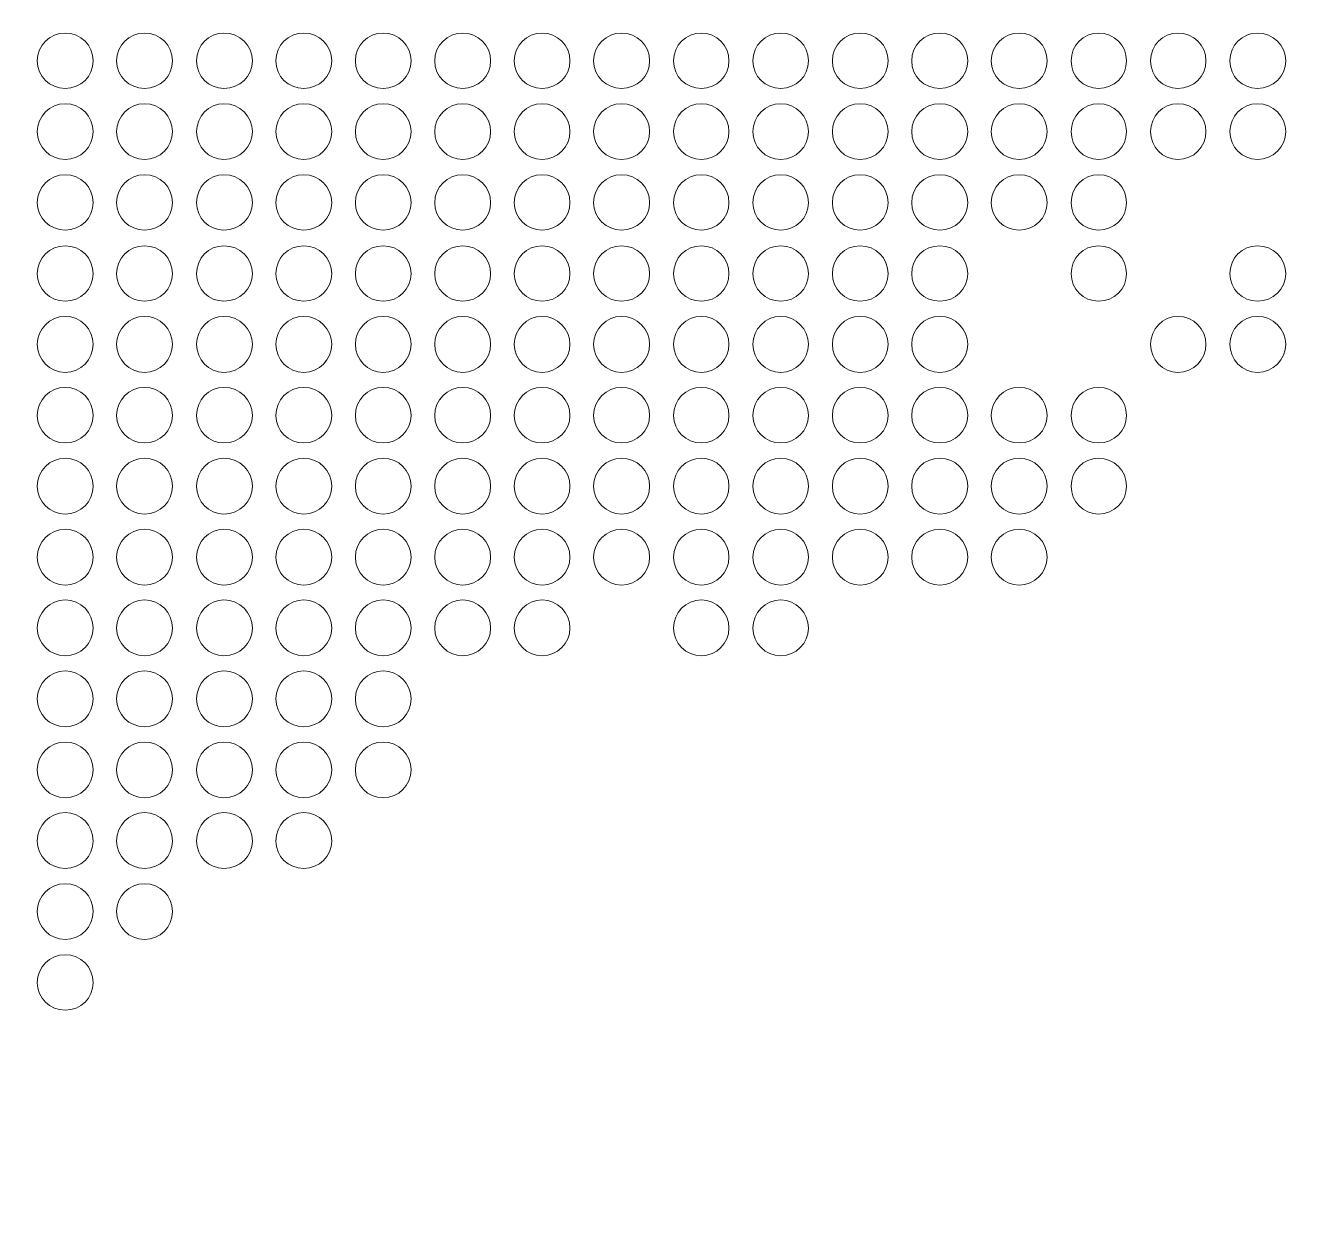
# Model space of a CAD drawing. Header units: inches. Extents: x 243 to 900, y -519 to -86.
# Drawn here: x 397.29 to 436.88, y -239.6 to -202.09 of the extents above; entities that cross this region are included whole.
import ezdxf

# ---------------------------------------------------------------- set-up
doc = ezdxf.new("R2010")
doc.units = ezdxf.units.IN
doc.header["$MEASUREMENT"] = 0
doc.layers.add('Layer 1', color=7, linetype='Continuous')

# ---------------------------------------------------------------- blocks, each defined once
blk = doc.blocks.new('block 3')
at = {"layer": 'Layer 1', "lineweight": 0}
blk.add_open_spline([(898.138, -484.267), (898.138, -494.991), (889.368, -503.763), (878.645, -503.763), (878.645, -503.763), (266.12, -503.763), (266.12, -503.763), (255.397, -503.763), (246.624, -494.991), (246.624, -484.267), (246.624, -484.267), (246.624, -108.507), (246.624, -108.507), (246.624, -97.783), (255.397, -89.011), (266.12, -89.011), (266.12, -89.011), (878.645, -89.011), (878.645, -89.011), (889.368, -89.011), (898.138, -97.783), (898.138, -108.507), (898.138, -108.507), (898.138, -484.267), (898.138, -484.267)], degree=3, knots=[0, 0, 0, 0, 1, 1, 1, 2, 2, 2, 3, 3, 3, 4, 4, 4, 5, 5, 5, 6, 6, 6, 7, 7, 7, 8, 8, 8, 8], dxfattribs=at)
blk = doc.blocks.new('block 2')
at = {"layer": 'Layer 1'}
blk.add_blockref('block 3', (0, 0), dxfattribs=at)
blk = doc.blocks.new('block 34')
at = {"layer": 'Layer 1', "lineweight": 0}
for points in [[(399.391, -203.195), (399.391, -203.669), (399.01, -204.049), (398.521, -204.049), (398.048, -204.049), (397.651, -203.669), (397.651, -203.195), (397.651, -202.706), (398.048, -202.327), (398.521, -202.327), (399.01, -202.327), (399.391, -202.706), (399.391, -203.195)], [(401.86, -203.195), (401.86, -203.669), (401.479, -204.049), (400.991, -204.049), (400.517, -204.049), (400.121, -203.669), (400.121, -203.195), (400.121, -202.706), (400.517, -202.327), (400.991, -202.327), (401.479, -202.327), (401.86, -202.706), (401.86, -203.195)], [(404.348, -203.195), (404.348, -203.669), (403.952, -204.049), (403.465, -204.049), (402.992, -204.049), (402.611, -203.669), (402.611, -203.195), (402.611, -202.706), (402.992, -202.327), (403.465, -202.327), (403.952, -202.327), (404.348, -202.706), (404.348, -203.195)], [(406.82, -203.195), (406.82, -203.669), (406.424, -204.049), (405.95, -204.049), (405.461, -204.049), (405.08, -203.669), (405.08, -203.195), (405.08, -202.706), (405.461, -202.327), (405.95, -202.327), (406.424, -202.327), (406.82, -202.706), (406.82, -203.195)], [(409.29, -203.195), (409.29, -203.669), (408.896, -204.049), (408.422, -204.049), (407.936, -204.049), (407.553, -203.669), (407.553, -203.195), (407.553, -202.706), (407.936, -202.327), (408.422, -202.327), (408.896, -202.327), (409.29, -202.706), (409.29, -203.195)], [(411.764, -203.195), (411.764, -203.669), (411.368, -204.049), (410.894, -204.049), (410.421, -204.049), (410.025, -203.669), (410.025, -203.195), (410.025, -202.706), (410.421, -202.327), (410.894, -202.327), (411.368, -202.327), (411.764, -202.706), (411.764, -203.195)], [(414.234, -203.195), (414.234, -203.669), (413.84, -204.049), (413.366, -204.049), (412.893, -204.049), (412.497, -203.669), (412.497, -203.195), (412.497, -202.706), (412.893, -202.327), (413.366, -202.327), (413.84, -202.327), (414.234, -202.706), (414.234, -203.195)], [(416.711, -203.195), (416.711, -203.669), (416.325, -204.049), (415.838, -204.049), (415.368, -204.049), (414.966, -203.669), (414.966, -203.195), (414.966, -202.706), (415.368, -202.327), (415.838, -202.327), (416.325, -202.327), (416.711, -202.706), (416.711, -203.195)], [(419.18, -203.195), (419.18, -203.669), (418.799, -204.049), (418.326, -204.049), (417.837, -204.049), (417.459, -203.669), (417.459, -203.195), (417.459, -202.706), (417.837, -202.327), (418.326, -202.327), (418.799, -202.327), (419.18, -202.706), (419.18, -203.195)], [(421.655, -203.195), (421.655, -203.669), (421.269, -204.049), (420.798, -204.049), (420.312, -204.049), (419.928, -203.669), (419.928, -203.195), (419.928, -202.706), (420.312, -202.327), (420.798, -202.327), (421.269, -202.327), (421.655, -202.706), (421.655, -203.195)], [(424.137, -203.195), (424.137, -203.669), (423.744, -204.049), (423.27, -204.049), (422.781, -204.049), (422.401, -203.669), (422.401, -203.195), (422.401, -202.706), (422.781, -202.327), (423.27, -202.327), (423.744, -202.327), (424.137, -202.706), (424.137, -203.195)], [(426.612, -203.195), (426.612, -203.669), (426.231, -204.049), (425.742, -204.049), (425.253, -204.049), (424.872, -203.669), (424.872, -203.195), (424.872, -202.706), (425.253, -202.327), (425.742, -202.327), (426.231, -202.327), (426.612, -202.706), (426.612, -203.195)], [(429.084, -203.195), (429.084, -203.669), (428.701, -204.049), (428.211, -204.049), (427.741, -204.049), (427.344, -203.669), (427.344, -203.195), (427.344, -202.706), (427.741, -202.327), (428.211, -202.327), (428.701, -202.327), (429.084, -202.706), (429.084, -203.195)], [(431.556, -203.195), (431.556, -203.669), (431.173, -204.049), (430.686, -204.049), (430.213, -204.049), (429.832, -203.669), (429.832, -203.195), (429.832, -202.706), (430.213, -202.327), (430.686, -202.327), (431.173, -202.327), (431.556, -202.706), (431.556, -203.195)], [(434.028, -203.195), (434.028, -203.669), (433.645, -204.049), (433.156, -204.049), (432.685, -204.049), (432.304, -203.669), (432.304, -203.195), (432.304, -202.706), (432.685, -202.327), (433.156, -202.327), (433.645, -202.327), (434.028, -202.706), (434.028, -203.195)], [(436.513, -203.195), (436.513, -203.669), (436.119, -204.049), (435.628, -204.049), (435.16, -204.049), (434.774, -203.669), (434.774, -203.195), (434.774, -202.706), (435.16, -202.327), (435.628, -202.327), (436.119, -202.327), (436.513, -202.706), (436.513, -203.195)]]:
    blk.add_open_spline(points, degree=3, knots=[0, 0, 0, 0, 1, 1, 1, 2, 2, 2, 3, 3, 3, 4, 4, 4, 4], dxfattribs=at)
blk = doc.blocks.new('block 35')
at = {"layer": 'Layer 1', "lineweight": 0}
for points in [[(399.391, -205.392), (399.391, -205.868), (399.01, -206.263), (398.521, -206.263), (398.048, -206.263), (397.651, -205.868), (397.651, -205.392), (397.651, -204.921), (398.048, -204.525), (398.521, -204.525), (399.01, -204.525), (399.391, -204.921), (399.391, -205.392)], [(401.86, -205.392), (401.86, -205.868), (401.479, -206.263), (400.991, -206.263), (400.517, -206.263), (400.121, -205.868), (400.121, -205.392), (400.121, -204.921), (400.517, -204.525), (400.991, -204.525), (401.479, -204.525), (401.86, -204.921), (401.86, -205.392)], [(404.348, -205.392), (404.348, -205.868), (403.952, -206.263), (403.465, -206.263), (402.992, -206.263), (402.611, -205.868), (402.611, -205.392), (402.611, -204.921), (402.992, -204.525), (403.465, -204.525), (403.952, -204.525), (404.348, -204.921), (404.348, -205.392)], [(406.82, -205.392), (406.82, -205.868), (406.424, -206.263), (405.95, -206.263), (405.461, -206.263), (405.08, -205.868), (405.08, -205.392), (405.08, -204.921), (405.461, -204.525), (405.95, -204.525), (406.424, -204.525), (406.82, -204.921), (406.82, -205.392)], [(409.29, -205.392), (409.29, -205.868), (408.896, -206.263), (408.422, -206.263), (407.936, -206.263), (407.553, -205.868), (407.553, -205.392), (407.553, -204.921), (407.936, -204.525), (408.422, -204.525), (408.896, -204.525), (409.29, -204.921), (409.29, -205.392)], [(411.764, -205.392), (411.764, -205.868), (411.368, -206.263), (410.894, -206.263), (410.421, -206.263), (410.025, -205.868), (410.025, -205.392), (410.025, -204.921), (410.421, -204.525), (410.894, -204.525), (411.368, -204.525), (411.764, -204.921), (411.764, -205.392)], [(414.234, -205.392), (414.234, -205.868), (413.84, -206.263), (413.366, -206.263), (412.893, -206.263), (412.497, -205.868), (412.497, -205.392), (412.497, -204.921), (412.893, -204.525), (413.366, -204.525), (413.84, -204.525), (414.234, -204.921), (414.234, -205.392)], [(416.711, -205.392), (416.711, -205.868), (416.325, -206.263), (415.838, -206.263), (415.368, -206.263), (414.966, -205.868), (414.966, -205.392), (414.966, -204.921), (415.368, -204.525), (415.838, -204.525), (416.325, -204.525), (416.711, -204.921), (416.711, -205.392)], [(419.18, -205.392), (419.18, -205.868), (418.799, -206.263), (418.326, -206.263), (417.837, -206.263), (417.459, -205.868), (417.459, -205.392), (417.459, -204.921), (417.837, -204.525), (418.326, -204.525), (418.799, -204.525), (419.18, -204.921), (419.18, -205.392)], [(421.655, -205.392), (421.655, -205.868), (421.269, -206.263), (420.798, -206.263), (420.312, -206.263), (419.928, -205.868), (419.928, -205.392), (419.928, -204.921), (420.312, -204.525), (420.798, -204.525), (421.269, -204.525), (421.655, -204.921), (421.655, -205.392)], [(424.137, -205.392), (424.137, -205.868), (423.744, -206.263), (423.27, -206.263), (422.781, -206.263), (422.401, -205.868), (422.401, -205.392), (422.401, -204.921), (422.781, -204.525), (423.27, -204.525), (423.744, -204.525), (424.137, -204.921), (424.137, -205.392)], [(426.612, -205.392), (426.612, -205.868), (426.231, -206.263), (425.742, -206.263), (425.253, -206.263), (424.872, -205.868), (424.872, -205.392), (424.872, -204.921), (425.253, -204.525), (425.742, -204.525), (426.231, -204.525), (426.612, -204.921), (426.612, -205.392)], [(429.084, -205.392), (429.084, -205.868), (428.701, -206.263), (428.211, -206.263), (427.741, -206.263), (427.344, -205.868), (427.344, -205.392), (427.344, -204.921), (427.741, -204.525), (428.211, -204.525), (428.701, -204.525), (429.084, -204.921), (429.084, -205.392)], [(431.556, -205.392), (431.556, -205.868), (431.173, -206.263), (430.686, -206.263), (430.213, -206.263), (429.832, -205.868), (429.832, -205.392), (429.832, -204.921), (430.213, -204.525), (430.686, -204.525), (431.173, -204.525), (431.556, -204.921), (431.556, -205.392)], [(434.028, -205.392), (434.028, -205.868), (433.645, -206.263), (433.156, -206.263), (432.685, -206.263), (432.304, -205.868), (432.304, -205.392), (432.304, -204.921), (432.685, -204.525), (433.156, -204.525), (433.645, -204.525), (434.028, -204.921), (434.028, -205.392)], [(436.513, -205.392), (436.513, -205.868), (436.119, -206.263), (435.628, -206.263), (435.16, -206.263), (434.774, -205.868), (434.774, -205.392), (434.774, -204.921), (435.16, -204.525), (435.628, -204.525), (436.119, -204.525), (436.513, -204.921), (436.513, -205.392)]]:
    blk.add_open_spline(points, degree=3, knots=[0, 0, 0, 0, 1, 1, 1, 2, 2, 2, 3, 3, 3, 4, 4, 4, 4], dxfattribs=at)
blk = doc.blocks.new('block 36')
at = {"layer": 'Layer 1', "lineweight": 0}
for points in [[(399.391, -207.606), (399.391, -208.078), (399.01, -208.459), (398.521, -208.459), (398.048, -208.459), (397.651, -208.078), (397.651, -207.606), (397.651, -207.117), (398.048, -206.734), (398.521, -206.734), (399.01, -206.734), (399.391, -207.117), (399.391, -207.606)], [(401.86, -207.606), (401.86, -208.078), (401.479, -208.459), (400.991, -208.459), (400.517, -208.459), (400.121, -208.078), (400.121, -207.606), (400.121, -207.117), (400.517, -206.734), (400.991, -206.734), (401.479, -206.734), (401.86, -207.117), (401.86, -207.606)], [(404.348, -207.606), (404.348, -208.078), (403.952, -208.459), (403.465, -208.459), (402.992, -208.459), (402.611, -208.078), (402.611, -207.606), (402.611, -207.117), (402.992, -206.734), (403.465, -206.734), (403.952, -206.734), (404.348, -207.117), (404.348, -207.606)], [(406.82, -207.606), (406.82, -208.078), (406.424, -208.459), (405.95, -208.459), (405.461, -208.459), (405.08, -208.078), (405.08, -207.606), (405.08, -207.117), (405.461, -206.734), (405.95, -206.734), (406.424, -206.734), (406.82, -207.117), (406.82, -207.606)], [(409.29, -207.606), (409.29, -208.078), (408.896, -208.459), (408.422, -208.459), (407.936, -208.459), (407.553, -208.078), (407.553, -207.606), (407.553, -207.117), (407.936, -206.734), (408.422, -206.734), (408.896, -206.734), (409.29, -207.117), (409.29, -207.606)], [(411.764, -207.606), (411.764, -208.078), (411.368, -208.459), (410.894, -208.459), (410.421, -208.459), (410.025, -208.078), (410.025, -207.606), (410.025, -207.117), (410.421, -206.734), (410.894, -206.734), (411.368, -206.734), (411.764, -207.117), (411.764, -207.606)], [(414.234, -207.606), (414.234, -208.078), (413.84, -208.459), (413.366, -208.459), (412.893, -208.459), (412.497, -208.078), (412.497, -207.606), (412.497, -207.117), (412.893, -206.734), (413.366, -206.734), (413.84, -206.734), (414.234, -207.117), (414.234, -207.606)], [(416.711, -207.606), (416.711, -208.078), (416.325, -208.459), (415.838, -208.459), (415.368, -208.459), (414.966, -208.078), (414.966, -207.606), (414.966, -207.117), (415.368, -206.734), (415.838, -206.734), (416.325, -206.734), (416.711, -207.117), (416.711, -207.606)], [(419.18, -207.606), (419.18, -208.078), (418.799, -208.459), (418.326, -208.459), (417.837, -208.459), (417.459, -208.078), (417.459, -207.606), (417.459, -207.117), (417.837, -206.734), (418.326, -206.734), (418.799, -206.734), (419.18, -207.117), (419.18, -207.606)], [(421.655, -207.606), (421.655, -208.078), (421.269, -208.459), (420.798, -208.459), (420.312, -208.459), (419.928, -208.078), (419.928, -207.606), (419.928, -207.117), (420.312, -206.734), (420.798, -206.734), (421.269, -206.734), (421.655, -207.117), (421.655, -207.606)], [(424.137, -207.606), (424.137, -208.078), (423.744, -208.459), (423.27, -208.459), (422.781, -208.459), (422.401, -208.078), (422.401, -207.606), (422.401, -207.117), (422.781, -206.734), (423.27, -206.734), (423.744, -206.734), (424.137, -207.117), (424.137, -207.606)], [(426.612, -207.606), (426.612, -208.078), (426.231, -208.459), (425.742, -208.459), (425.253, -208.459), (424.872, -208.078), (424.872, -207.606), (424.872, -207.117), (425.253, -206.734), (425.742, -206.734), (426.231, -206.734), (426.612, -207.117), (426.612, -207.606)], [(429.084, -207.606), (429.084, -208.078), (428.701, -208.459), (428.211, -208.459), (427.741, -208.459), (427.344, -208.078), (427.344, -207.606), (427.344, -207.117), (427.741, -206.734), (428.211, -206.734), (428.701, -206.734), (429.084, -207.117), (429.084, -207.606)], [(431.556, -207.606), (431.556, -208.078), (431.173, -208.459), (430.686, -208.459), (430.213, -208.459), (429.832, -208.078), (429.832, -207.606), (429.832, -207.117), (430.213, -206.734), (430.686, -206.734), (431.173, -206.734), (431.556, -207.117), (431.556, -207.606)]]:
    blk.add_open_spline(points, degree=3, knots=[0, 0, 0, 0, 1, 1, 1, 2, 2, 2, 3, 3, 3, 4, 4, 4, 4], dxfattribs=at)
blk = doc.blocks.new('block 37')
at = {"layer": 'Layer 1', "lineweight": 0}
for points in [[(399.391, -209.817), (399.391, -210.291), (399.01, -210.671), (398.521, -210.671), (398.048, -210.671), (397.651, -210.291), (397.651, -209.817), (397.651, -209.327), (398.048, -208.948), (398.521, -208.948), (399.01, -208.948), (399.391, -209.327), (399.391, -209.817)], [(401.86, -209.817), (401.86, -210.291), (401.479, -210.671), (400.991, -210.671), (400.517, -210.671), (400.121, -210.291), (400.121, -209.817), (400.121, -209.327), (400.517, -208.948), (400.991, -208.948), (401.479, -208.948), (401.86, -209.327), (401.86, -209.817)], [(404.348, -209.817), (404.348, -210.291), (403.952, -210.671), (403.465, -210.671), (402.992, -210.671), (402.611, -210.291), (402.611, -209.817), (402.611, -209.327), (402.992, -208.948), (403.465, -208.948), (403.952, -208.948), (404.348, -209.327), (404.348, -209.817)], [(406.82, -209.817), (406.82, -210.291), (406.424, -210.671), (405.95, -210.671), (405.461, -210.671), (405.08, -210.291), (405.08, -209.817), (405.08, -209.327), (405.461, -208.948), (405.95, -208.948), (406.424, -208.948), (406.82, -209.327), (406.82, -209.817)], [(409.29, -209.817), (409.29, -210.291), (408.896, -210.671), (408.422, -210.671), (407.936, -210.671), (407.553, -210.291), (407.553, -209.817), (407.553, -209.327), (407.936, -208.948), (408.422, -208.948), (408.896, -208.948), (409.29, -209.327), (409.29, -209.817)], [(411.764, -209.817), (411.764, -210.291), (411.368, -210.671), (410.894, -210.671), (410.421, -210.671), (410.025, -210.291), (410.025, -209.817), (410.025, -209.327), (410.421, -208.948), (410.894, -208.948), (411.368, -208.948), (411.764, -209.327), (411.764, -209.817)], [(414.234, -209.817), (414.234, -210.291), (413.84, -210.671), (413.366, -210.671), (412.893, -210.671), (412.497, -210.291), (412.497, -209.817), (412.497, -209.327), (412.893, -208.948), (413.366, -208.948), (413.84, -208.948), (414.234, -209.327), (414.234, -209.817)], [(416.711, -209.817), (416.711, -210.291), (416.325, -210.671), (415.838, -210.671), (415.368, -210.671), (414.966, -210.291), (414.966, -209.817), (414.966, -209.327), (415.368, -208.948), (415.838, -208.948), (416.325, -208.948), (416.711, -209.327), (416.711, -209.817)], [(419.18, -209.817), (419.18, -210.291), (418.799, -210.671), (418.326, -210.671), (417.837, -210.671), (417.459, -210.291), (417.459, -209.817), (417.459, -209.327), (417.837, -208.948), (418.326, -208.948), (418.799, -208.948), (419.18, -209.327), (419.18, -209.817)], [(421.655, -209.817), (421.655, -210.291), (421.269, -210.671), (420.798, -210.671), (420.312, -210.671), (419.928, -210.291), (419.928, -209.817), (419.928, -209.327), (420.312, -208.948), (420.798, -208.948), (421.269, -208.948), (421.655, -209.327), (421.655, -209.817)], [(424.137, -209.817), (424.137, -210.291), (423.744, -210.671), (423.27, -210.671), (422.781, -210.671), (422.401, -210.291), (422.401, -209.817), (422.401, -209.327), (422.781, -208.948), (423.27, -208.948), (423.744, -208.948), (424.137, -209.327), (424.137, -209.817)], [(426.612, -209.817), (426.612, -210.291), (426.231, -210.671), (425.742, -210.671), (425.253, -210.671), (424.872, -210.291), (424.872, -209.817), (424.872, -209.327), (425.253, -208.948), (425.742, -208.948), (426.231, -208.948), (426.612, -209.327), (426.612, -209.817)], [(431.556, -209.817), (431.556, -210.291), (431.173, -210.671), (430.686, -210.671), (430.213, -210.671), (429.832, -210.291), (429.832, -209.817), (429.832, -209.327), (430.213, -208.948), (430.686, -208.948), (431.173, -208.948), (431.556, -209.327), (431.556, -209.817)], [(436.513, -209.817), (436.513, -210.291), (436.119, -210.671), (435.628, -210.671), (435.16, -210.671), (434.774, -210.291), (434.774, -209.817), (434.774, -209.327), (435.16, -208.948), (435.628, -208.948), (436.119, -208.948), (436.513, -209.327), (436.513, -209.817)]]:
    blk.add_open_spline(points, degree=3, knots=[0, 0, 0, 0, 1, 1, 1, 2, 2, 2, 3, 3, 3, 4, 4, 4, 4], dxfattribs=at)
blk = doc.blocks.new('block 38')
at = {"layer": 'Layer 1', "lineweight": 0}
for points in [[(399.391, -212.014), (399.391, -212.49), (399.01, -212.886), (398.521, -212.886), (398.048, -212.886), (397.651, -212.49), (397.651, -212.014), (397.651, -211.543), (398.048, -211.145), (398.521, -211.145), (399.01, -211.145), (399.391, -211.543), (399.391, -212.014)], [(401.86, -212.014), (401.86, -212.49), (401.479, -212.886), (400.991, -212.886), (400.517, -212.886), (400.121, -212.49), (400.121, -212.014), (400.121, -211.543), (400.517, -211.145), (400.991, -211.145), (401.479, -211.145), (401.86, -211.543), (401.86, -212.014)], [(404.348, -212.014), (404.348, -212.49), (403.952, -212.886), (403.465, -212.886), (402.992, -212.886), (402.611, -212.49), (402.611, -212.014), (402.611, -211.543), (402.992, -211.145), (403.465, -211.145), (403.952, -211.145), (404.348, -211.543), (404.348, -212.014)], [(406.82, -212.014), (406.82, -212.49), (406.424, -212.886), (405.95, -212.886), (405.461, -212.886), (405.08, -212.49), (405.08, -212.014), (405.08, -211.543), (405.461, -211.145), (405.95, -211.145), (406.424, -211.145), (406.82, -211.543), (406.82, -212.014)], [(409.29, -212.014), (409.29, -212.49), (408.896, -212.886), (408.422, -212.886), (407.936, -212.886), (407.553, -212.49), (407.553, -212.014), (407.553, -211.543), (407.936, -211.145), (408.422, -211.145), (408.896, -211.145), (409.29, -211.543), (409.29, -212.014)], [(411.764, -212.014), (411.764, -212.49), (411.368, -212.886), (410.894, -212.886), (410.421, -212.886), (410.025, -212.49), (410.025, -212.014), (410.025, -211.543), (410.421, -211.145), (410.894, -211.145), (411.368, -211.145), (411.764, -211.543), (411.764, -212.014)], [(414.234, -212.014), (414.234, -212.49), (413.84, -212.886), (413.366, -212.886), (412.893, -212.886), (412.497, -212.49), (412.497, -212.014), (412.497, -211.543), (412.893, -211.145), (413.366, -211.145), (413.84, -211.145), (414.234, -211.543), (414.234, -212.014)], [(416.711, -212.014), (416.711, -212.49), (416.325, -212.886), (415.838, -212.886), (415.368, -212.886), (414.966, -212.49), (414.966, -212.014), (414.966, -211.543), (415.368, -211.145), (415.838, -211.145), (416.325, -211.145), (416.711, -211.543), (416.711, -212.014)], [(419.18, -212.014), (419.18, -212.49), (418.799, -212.886), (418.326, -212.886), (417.837, -212.886), (417.459, -212.49), (417.459, -212.014), (417.459, -211.543), (417.837, -211.145), (418.326, -211.145), (418.799, -211.145), (419.18, -211.543), (419.18, -212.014)], [(421.655, -212.014), (421.655, -212.49), (421.269, -212.886), (420.798, -212.886), (420.312, -212.886), (419.928, -212.49), (419.928, -212.014), (419.928, -211.543), (420.312, -211.145), (420.798, -211.145), (421.269, -211.145), (421.655, -211.543), (421.655, -212.014)], [(424.137, -212.014), (424.137, -212.49), (423.744, -212.886), (423.27, -212.886), (422.781, -212.886), (422.401, -212.49), (422.401, -212.014), (422.401, -211.543), (422.781, -211.145), (423.27, -211.145), (423.744, -211.145), (424.137, -211.543), (424.137, -212.014)], [(426.612, -212.014), (426.612, -212.49), (426.231, -212.886), (425.742, -212.886), (425.253, -212.886), (424.872, -212.49), (424.872, -212.014), (424.872, -211.543), (425.253, -211.145), (425.742, -211.145), (426.231, -211.145), (426.612, -211.543), (426.612, -212.014)], [(434.028, -212.014), (434.028, -212.49), (433.645, -212.886), (433.156, -212.886), (432.685, -212.886), (432.304, -212.49), (432.304, -212.014), (432.304, -211.543), (432.685, -211.145), (433.156, -211.145), (433.645, -211.145), (434.028, -211.543), (434.028, -212.014)], [(436.513, -212.014), (436.513, -212.49), (436.119, -212.886), (435.628, -212.886), (435.16, -212.886), (434.774, -212.49), (434.774, -212.014), (434.774, -211.543), (435.16, -211.145), (435.628, -211.145), (436.119, -211.145), (436.513, -211.543), (436.513, -212.014)]]:
    blk.add_open_spline(points, degree=3, knots=[0, 0, 0, 0, 1, 1, 1, 2, 2, 2, 3, 3, 3, 4, 4, 4, 4], dxfattribs=at)
blk = doc.blocks.new('block 39')
at = {"layer": 'Layer 1', "lineweight": 0}
for points in [[(399.391, -214.229), (399.391, -214.699), (399.01, -215.083), (398.521, -215.083), (398.048, -215.083), (397.651, -214.699), (397.651, -214.229), (397.651, -213.74), (398.048, -213.355), (398.521, -213.355), (399.01, -213.355), (399.391, -213.74), (399.391, -214.229)], [(401.86, -214.229), (401.86, -214.699), (401.479, -215.083), (400.991, -215.083), (400.517, -215.083), (400.121, -214.699), (400.121, -214.229), (400.121, -213.74), (400.517, -213.355), (400.991, -213.355), (401.479, -213.355), (401.86, -213.74), (401.86, -214.229)], [(404.348, -214.229), (404.348, -214.699), (403.952, -215.083), (403.465, -215.083), (402.992, -215.083), (402.611, -214.699), (402.611, -214.229), (402.611, -213.74), (402.992, -213.355), (403.465, -213.355), (403.952, -213.355), (404.348, -213.74), (404.348, -214.229)], [(406.82, -214.229), (406.82, -214.699), (406.424, -215.083), (405.95, -215.083), (405.461, -215.083), (405.08, -214.699), (405.08, -214.229), (405.08, -213.74), (405.461, -213.355), (405.95, -213.355), (406.424, -213.355), (406.82, -213.74), (406.82, -214.229)], [(409.29, -214.229), (409.29, -214.699), (408.896, -215.083), (408.422, -215.083), (407.936, -215.083), (407.553, -214.699), (407.553, -214.229), (407.553, -213.74), (407.936, -213.355), (408.422, -213.355), (408.896, -213.355), (409.29, -213.74), (409.29, -214.229)], [(411.764, -214.229), (411.764, -214.699), (411.368, -215.083), (410.894, -215.083), (410.421, -215.083), (410.025, -214.699), (410.025, -214.229), (410.025, -213.74), (410.421, -213.355), (410.894, -213.355), (411.368, -213.355), (411.764, -213.74), (411.764, -214.229)], [(414.234, -214.229), (414.234, -214.699), (413.84, -215.083), (413.366, -215.083), (412.893, -215.083), (412.497, -214.699), (412.497, -214.229), (412.497, -213.74), (412.893, -213.355), (413.366, -213.355), (413.84, -213.355), (414.234, -213.74), (414.234, -214.229)], [(416.711, -214.229), (416.711, -214.699), (416.325, -215.083), (415.838, -215.083), (415.368, -215.083), (414.966, -214.699), (414.966, -214.229), (414.966, -213.74), (415.368, -213.355), (415.838, -213.355), (416.325, -213.355), (416.711, -213.74), (416.711, -214.229)], [(419.18, -214.229), (419.18, -214.699), (418.799, -215.083), (418.326, -215.083), (417.837, -215.083), (417.459, -214.699), (417.459, -214.229), (417.459, -213.74), (417.837, -213.355), (418.326, -213.355), (418.799, -213.355), (419.18, -213.74), (419.18, -214.229)], [(421.655, -214.229), (421.655, -214.699), (421.269, -215.083), (420.798, -215.083), (420.312, -215.083), (419.928, -214.699), (419.928, -214.229), (419.928, -213.74), (420.312, -213.355), (420.798, -213.355), (421.269, -213.355), (421.655, -213.74), (421.655, -214.229)], [(424.137, -214.229), (424.137, -214.699), (423.744, -215.083), (423.27, -215.083), (422.781, -215.083), (422.401, -214.699), (422.401, -214.229), (422.401, -213.74), (422.781, -213.355), (423.27, -213.355), (423.744, -213.355), (424.137, -213.74), (424.137, -214.229)], [(426.612, -214.229), (426.612, -214.699), (426.231, -215.083), (425.742, -215.083), (425.253, -215.083), (424.872, -214.699), (424.872, -214.229), (424.872, -213.74), (425.253, -213.355), (425.742, -213.355), (426.231, -213.355), (426.612, -213.74), (426.612, -214.229)], [(429.084, -214.229), (429.084, -214.699), (428.701, -215.083), (428.211, -215.083), (427.741, -215.083), (427.344, -214.699), (427.344, -214.229), (427.344, -213.74), (427.741, -213.355), (428.211, -213.355), (428.701, -213.355), (429.084, -213.74), (429.084, -214.229)], [(431.556, -214.229), (431.556, -214.699), (431.173, -215.083), (430.686, -215.083), (430.213, -215.083), (429.832, -214.699), (429.832, -214.229), (429.832, -213.74), (430.213, -213.355), (430.686, -213.355), (431.173, -213.355), (431.556, -213.74), (431.556, -214.229)]]:
    blk.add_open_spline(points, degree=3, knots=[0, 0, 0, 0, 1, 1, 1, 2, 2, 2, 3, 3, 3, 4, 4, 4, 4], dxfattribs=at)
blk = doc.blocks.new('block 40')
at = {"layer": 'Layer 1', "lineweight": 0}
for points in [[(399.391, -216.425), (399.391, -216.914), (399.01, -217.295), (398.521, -217.295), (398.048, -217.295), (397.651, -216.914), (397.651, -216.425), (397.651, -215.952), (398.048, -215.556), (398.521, -215.556), (399.01, -215.556), (399.391, -215.952), (399.391, -216.425)], [(401.86, -216.425), (401.86, -216.914), (401.479, -217.295), (400.991, -217.295), (400.517, -217.295), (400.121, -216.914), (400.121, -216.425), (400.121, -215.952), (400.517, -215.556), (400.991, -215.556), (401.479, -215.556), (401.86, -215.952), (401.86, -216.425)], [(404.348, -216.425), (404.348, -216.914), (403.952, -217.295), (403.465, -217.295), (402.992, -217.295), (402.611, -216.914), (402.611, -216.425), (402.611, -215.952), (402.992, -215.556), (403.465, -215.556), (403.952, -215.556), (404.348, -215.952), (404.348, -216.425)], [(406.82, -216.425), (406.82, -216.914), (406.424, -217.295), (405.95, -217.295), (405.461, -217.295), (405.08, -216.914), (405.08, -216.425), (405.08, -215.952), (405.461, -215.556), (405.95, -215.556), (406.424, -215.556), (406.82, -215.952), (406.82, -216.425)], [(409.29, -216.425), (409.29, -216.914), (408.896, -217.295), (408.422, -217.295), (407.936, -217.295), (407.553, -216.914), (407.553, -216.425), (407.553, -215.952), (407.936, -215.556), (408.422, -215.556), (408.896, -215.556), (409.29, -215.952), (409.29, -216.425)], [(411.764, -216.425), (411.764, -216.914), (411.368, -217.295), (410.894, -217.295), (410.421, -217.295), (410.025, -216.914), (410.025, -216.425), (410.025, -215.952), (410.421, -215.556), (410.894, -215.556), (411.368, -215.556), (411.764, -215.952), (411.764, -216.425)], [(414.234, -216.425), (414.234, -216.914), (413.84, -217.295), (413.366, -217.295), (412.893, -217.295), (412.497, -216.914), (412.497, -216.425), (412.497, -215.952), (412.893, -215.556), (413.366, -215.556), (413.84, -215.556), (414.234, -215.952), (414.234, -216.425)], [(416.711, -216.425), (416.711, -216.914), (416.325, -217.295), (415.838, -217.295), (415.368, -217.295), (414.966, -216.914), (414.966, -216.425), (414.966, -215.952), (415.368, -215.556), (415.838, -215.556), (416.325, -215.556), (416.711, -215.952), (416.711, -216.425)], [(419.18, -216.425), (419.18, -216.914), (418.799, -217.295), (418.326, -217.295), (417.837, -217.295), (417.459, -216.914), (417.459, -216.425), (417.459, -215.952), (417.837, -215.556), (418.326, -215.556), (418.799, -215.556), (419.18, -215.952), (419.18, -216.425)], [(421.655, -216.425), (421.655, -216.914), (421.269, -217.295), (420.798, -217.295), (420.312, -217.295), (419.928, -216.914), (419.928, -216.425), (419.928, -215.952), (420.312, -215.556), (420.798, -215.556), (421.269, -215.556), (421.655, -215.952), (421.655, -216.425)], [(424.137, -216.425), (424.137, -216.914), (423.744, -217.295), (423.27, -217.295), (422.781, -217.295), (422.401, -216.914), (422.401, -216.425), (422.401, -215.952), (422.781, -215.556), (423.27, -215.556), (423.744, -215.556), (424.137, -215.952), (424.137, -216.425)], [(426.612, -216.425), (426.612, -216.914), (426.231, -217.295), (425.742, -217.295), (425.253, -217.295), (424.872, -216.914), (424.872, -216.425), (424.872, -215.952), (425.253, -215.556), (425.742, -215.556), (426.231, -215.556), (426.612, -215.952), (426.612, -216.425)], [(429.084, -216.425), (429.084, -216.914), (428.701, -217.295), (428.211, -217.295), (427.741, -217.295), (427.344, -216.914), (427.344, -216.425), (427.344, -215.952), (427.741, -215.556), (428.211, -215.556), (428.701, -215.556), (429.084, -215.952), (429.084, -216.425)], [(431.556, -216.425), (431.556, -216.914), (431.173, -217.295), (430.686, -217.295), (430.213, -217.295), (429.832, -216.914), (429.832, -216.425), (429.832, -215.952), (430.213, -215.556), (430.686, -215.556), (431.173, -215.556), (431.556, -215.952), (431.556, -216.425)]]:
    blk.add_open_spline(points, degree=3, knots=[0, 0, 0, 0, 1, 1, 1, 2, 2, 2, 3, 3, 3, 4, 4, 4, 4], dxfattribs=at)
blk = doc.blocks.new('block 41')
at = {"layer": 'Layer 1', "lineweight": 0}
for points in [[(399.391, -218.637), (399.391, -219.111), (399.01, -219.509), (398.521, -219.509), (398.048, -219.509), (397.651, -219.111), (397.651, -218.637), (397.651, -218.166), (398.048, -217.768), (398.521, -217.768), (399.01, -217.768), (399.391, -218.166), (399.391, -218.637)], [(401.86, -218.637), (401.86, -219.111), (401.479, -219.509), (400.991, -219.509), (400.517, -219.509), (400.121, -219.111), (400.121, -218.637), (400.121, -218.166), (400.517, -217.768), (400.991, -217.768), (401.479, -217.768), (401.86, -218.166), (401.86, -218.637)], [(404.348, -218.637), (404.348, -219.111), (403.952, -219.509), (403.465, -219.509), (402.992, -219.509), (402.611, -219.111), (402.611, -218.637), (402.611, -218.166), (402.992, -217.768), (403.465, -217.768), (403.952, -217.768), (404.348, -218.166), (404.348, -218.637)], [(406.82, -218.637), (406.82, -219.111), (406.424, -219.509), (405.95, -219.509), (405.461, -219.509), (405.08, -219.111), (405.08, -218.637), (405.08, -218.166), (405.461, -217.768), (405.95, -217.768), (406.424, -217.768), (406.82, -218.166), (406.82, -218.637)], [(409.29, -218.637), (409.29, -219.111), (408.896, -219.509), (408.422, -219.509), (407.936, -219.509), (407.553, -219.111), (407.553, -218.637), (407.553, -218.166), (407.936, -217.768), (408.422, -217.768), (408.896, -217.768), (409.29, -218.166), (409.29, -218.637)], [(411.764, -218.637), (411.764, -219.111), (411.368, -219.509), (410.894, -219.509), (410.421, -219.509), (410.025, -219.111), (410.025, -218.637), (410.025, -218.166), (410.421, -217.768), (410.894, -217.768), (411.368, -217.768), (411.764, -218.166), (411.764, -218.637)], [(414.234, -218.637), (414.234, -219.111), (413.84, -219.509), (413.366, -219.509), (412.893, -219.509), (412.497, -219.111), (412.497, -218.637), (412.497, -218.166), (412.893, -217.768), (413.366, -217.768), (413.84, -217.768), (414.234, -218.166), (414.234, -218.637)], [(416.711, -218.637), (416.711, -219.111), (416.325, -219.509), (415.838, -219.509), (415.368, -219.509), (414.966, -219.111), (414.966, -218.637), (414.966, -218.166), (415.368, -217.768), (415.838, -217.768), (416.325, -217.768), (416.711, -218.166), (416.711, -218.637)], [(419.18, -218.637), (419.18, -219.111), (418.799, -219.509), (418.326, -219.509), (417.837, -219.509), (417.459, -219.111), (417.459, -218.637), (417.459, -218.166), (417.837, -217.768), (418.326, -217.768), (418.799, -217.768), (419.18, -218.166), (419.18, -218.637)], [(421.655, -218.637), (421.655, -219.111), (421.269, -219.509), (420.798, -219.509), (420.312, -219.509), (419.928, -219.111), (419.928, -218.637), (419.928, -218.166), (420.312, -217.768), (420.798, -217.768), (421.269, -217.768), (421.655, -218.166), (421.655, -218.637)], [(424.137, -218.637), (424.137, -219.111), (423.744, -219.509), (423.27, -219.509), (422.781, -219.509), (422.401, -219.111), (422.401, -218.637), (422.401, -218.166), (422.781, -217.768), (423.27, -217.768), (423.744, -217.768), (424.137, -218.166), (424.137, -218.637)], [(426.612, -218.637), (426.612, -219.111), (426.231, -219.509), (425.742, -219.509), (425.253, -219.509), (424.872, -219.111), (424.872, -218.637), (424.872, -218.166), (425.253, -217.768), (425.742, -217.768), (426.231, -217.768), (426.612, -218.166), (426.612, -218.637)], [(429.084, -218.637), (429.084, -219.111), (428.701, -219.509), (428.211, -219.509), (427.741, -219.509), (427.344, -219.111), (427.344, -218.637), (427.344, -218.166), (427.741, -217.768), (428.211, -217.768), (428.701, -217.768), (429.084, -218.166), (429.084, -218.637)]]:
    blk.add_open_spline(points, degree=3, knots=[0, 0, 0, 0, 1, 1, 1, 2, 2, 2, 3, 3, 3, 4, 4, 4, 4], dxfattribs=at)
blk = doc.blocks.new('block 42')
at = {"layer": 'Layer 1', "lineweight": 0}
for points in [[(399.391, -220.851), (399.391, -221.32), (399.01, -221.705), (398.521, -221.705), (398.048, -221.705), (397.651, -221.32), (397.651, -220.851), (397.651, -220.363), (398.048, -219.965), (398.521, -219.965), (399.01, -219.965), (399.391, -220.363), (399.391, -220.851)], [(401.86, -220.851), (401.86, -221.32), (401.479, -221.705), (400.991, -221.705), (400.517, -221.705), (400.121, -221.32), (400.121, -220.851), (400.121, -220.363), (400.517, -219.965), (400.991, -219.965), (401.479, -219.965), (401.86, -220.363), (401.86, -220.851)], [(404.348, -220.851), (404.348, -221.32), (403.952, -221.705), (403.465, -221.705), (402.992, -221.705), (402.611, -221.32), (402.611, -220.851), (402.611, -220.363), (402.992, -219.965), (403.465, -219.965), (403.952, -219.965), (404.348, -220.363), (404.348, -220.851)], [(406.82, -220.851), (406.82, -221.32), (406.424, -221.705), (405.95, -221.705), (405.461, -221.705), (405.08, -221.32), (405.08, -220.851), (405.08, -220.363), (405.461, -219.965), (405.95, -219.965), (406.424, -219.965), (406.82, -220.363), (406.82, -220.851)], [(409.29, -220.851), (409.29, -221.32), (408.896, -221.705), (408.422, -221.705), (407.936, -221.705), (407.553, -221.32), (407.553, -220.851), (407.553, -220.363), (407.936, -219.965), (408.422, -219.965), (408.896, -219.965), (409.29, -220.363), (409.29, -220.851)], [(411.764, -220.851), (411.764, -221.32), (411.368, -221.705), (410.894, -221.705), (410.421, -221.705), (410.025, -221.32), (410.025, -220.851), (410.025, -220.363), (410.421, -219.965), (410.894, -219.965), (411.368, -219.965), (411.764, -220.363), (411.764, -220.851)], [(414.234, -220.851), (414.234, -221.32), (413.84, -221.705), (413.366, -221.705), (412.893, -221.705), (412.497, -221.32), (412.497, -220.851), (412.497, -220.363), (412.893, -219.965), (413.366, -219.965), (413.84, -219.965), (414.234, -220.363), (414.234, -220.851)], [(419.18, -220.851), (419.18, -221.32), (418.799, -221.705), (418.326, -221.705), (417.837, -221.705), (417.459, -221.32), (417.459, -220.851), (417.459, -220.363), (417.837, -219.965), (418.326, -219.965), (418.799, -219.965), (419.18, -220.363), (419.18, -220.851)], [(421.655, -220.851), (421.655, -221.32), (421.269, -221.705), (420.798, -221.705), (420.312, -221.705), (419.928, -221.32), (419.928, -220.851), (419.928, -220.363), (420.312, -219.965), (420.798, -219.965), (421.269, -219.965), (421.655, -220.363), (421.655, -220.851)]]:
    blk.add_open_spline(points, degree=3, knots=[0, 0, 0, 0, 1, 1, 1, 2, 2, 2, 3, 3, 3, 4, 4, 4, 4], dxfattribs=at)
blk = doc.blocks.new('block 43')
at = {"layer": 'Layer 1', "lineweight": 0}
for points in [[(399.391, -223.046), (399.391, -223.537), (399.01, -223.917), (398.521, -223.917), (398.048, -223.917), (397.651, -223.537), (397.651, -223.046), (397.651, -222.573), (398.048, -222.178), (398.521, -222.178), (399.01, -222.178), (399.391, -222.573), (399.391, -223.046)], [(401.86, -223.046), (401.86, -223.537), (401.479, -223.917), (400.991, -223.917), (400.517, -223.917), (400.121, -223.537), (400.121, -223.046), (400.121, -222.573), (400.517, -222.178), (400.991, -222.178), (401.479, -222.178), (401.86, -222.573), (401.86, -223.046)], [(404.348, -223.046), (404.348, -223.537), (403.952, -223.917), (403.465, -223.917), (402.992, -223.917), (402.611, -223.537), (402.611, -223.046), (402.611, -222.573), (402.992, -222.178), (403.465, -222.178), (403.952, -222.178), (404.348, -222.573), (404.348, -223.046)], [(406.82, -223.046), (406.82, -223.537), (406.424, -223.917), (405.95, -223.917), (405.461, -223.917), (405.08, -223.537), (405.08, -223.046), (405.08, -222.573), (405.461, -222.178), (405.95, -222.178), (406.424, -222.178), (406.82, -222.573), (406.82, -223.046)], [(409.29, -223.046), (409.29, -223.537), (408.896, -223.917), (408.422, -223.917), (407.936, -223.917), (407.553, -223.537), (407.553, -223.046), (407.553, -222.573), (407.936, -222.178), (408.422, -222.178), (408.896, -222.178), (409.29, -222.573), (409.29, -223.046)]]:
    blk.add_open_spline(points, degree=3, knots=[0, 0, 0, 0, 1, 1, 1, 2, 2, 2, 3, 3, 3, 4, 4, 4, 4], dxfattribs=at)
blk = doc.blocks.new('block 44')
at = {"layer": 'Layer 1', "lineweight": 0}
for points in [[(399.391, -225.259), (399.391, -225.733), (399.01, -226.13), (398.521, -226.13), (398.048, -226.13), (397.651, -225.733), (397.651, -225.259), (397.651, -224.773), (398.048, -224.391), (398.521, -224.391), (399.01, -224.391), (399.391, -224.773), (399.391, -225.259)], [(401.86, -225.259), (401.86, -225.733), (401.479, -226.13), (400.991, -226.13), (400.517, -226.13), (400.121, -225.733), (400.121, -225.259), (400.121, -224.773), (400.517, -224.391), (400.991, -224.391), (401.479, -224.391), (401.86, -224.773), (401.86, -225.259)], [(404.348, -225.259), (404.348, -225.733), (403.952, -226.13), (403.465, -226.13), (402.992, -226.13), (402.611, -225.733), (402.611, -225.259), (402.611, -224.773), (402.992, -224.391), (403.465, -224.391), (403.952, -224.391), (404.348, -224.773), (404.348, -225.259)], [(406.82, -225.259), (406.82, -225.733), (406.424, -226.13), (405.95, -226.13), (405.461, -226.13), (405.08, -225.733), (405.08, -225.259), (405.08, -224.773), (405.461, -224.391), (405.95, -224.391), (406.424, -224.391), (406.82, -224.773), (406.82, -225.259)], [(409.29, -225.259), (409.29, -225.733), (408.896, -226.13), (408.422, -226.13), (407.936, -226.13), (407.553, -225.733), (407.553, -225.259), (407.553, -224.773), (407.936, -224.391), (408.422, -224.391), (408.896, -224.391), (409.29, -224.773), (409.29, -225.259)]]:
    blk.add_open_spline(points, degree=3, knots=[0, 0, 0, 0, 1, 1, 1, 2, 2, 2, 3, 3, 3, 4, 4, 4, 4], dxfattribs=at)
blk = doc.blocks.new('block 45')
at = {"layer": 'Layer 1', "lineweight": 0}
for points in [[(399.391, -227.472), (399.391, -227.945), (399.01, -228.326), (398.521, -228.326), (398.048, -228.326), (397.651, -227.945), (397.651, -227.472), (397.651, -226.983), (398.048, -226.587), (398.521, -226.587), (399.01, -226.587), (399.391, -226.983), (399.391, -227.472)], [(401.86, -227.472), (401.86, -227.945), (401.479, -228.326), (400.991, -228.326), (400.517, -228.326), (400.121, -227.945), (400.121, -227.472), (400.121, -226.983), (400.517, -226.587), (400.991, -226.587), (401.479, -226.587), (401.86, -226.983), (401.86, -227.472)], [(404.348, -227.472), (404.348, -227.945), (403.952, -228.326), (403.465, -228.326), (402.992, -228.326), (402.611, -227.945), (402.611, -227.472), (402.611, -226.983), (402.992, -226.587), (403.465, -226.587), (403.952, -226.587), (404.348, -226.983), (404.348, -227.472)], [(406.82, -227.472), (406.82, -227.945), (406.424, -228.326), (405.95, -228.326), (405.461, -228.326), (405.08, -227.945), (405.08, -227.472), (405.08, -226.983), (405.461, -226.587), (405.95, -226.587), (406.424, -226.587), (406.82, -226.983), (406.82, -227.472)]]:
    blk.add_open_spline(points, degree=3, knots=[0, 0, 0, 0, 1, 1, 1, 2, 2, 2, 3, 3, 3, 4, 4, 4, 4], dxfattribs=at)
blk = doc.blocks.new('block 46')
at = {"layer": 'Layer 1', "lineweight": 0}
for points in [[(399.391, -229.67), (399.391, -230.141), (399.01, -230.539), (398.521, -230.539), (398.048, -230.539), (397.651, -230.141), (397.651, -229.67), (397.651, -229.18), (398.048, -228.8), (398.521, -228.8), (399.01, -228.8), (399.391, -229.18), (399.391, -229.67)], [(401.86, -229.67), (401.86, -230.141), (401.479, -230.539), (400.991, -230.539), (400.517, -230.539), (400.121, -230.141), (400.121, -229.67), (400.121, -229.18), (400.517, -228.8), (400.991, -228.8), (401.479, -228.8), (401.86, -229.18), (401.86, -229.67)]]:
    blk.add_open_spline(points, degree=3, knots=[0, 0, 0, 0, 1, 1, 1, 2, 2, 2, 3, 3, 3, 4, 4, 4, 4], dxfattribs=at)
blk = doc.blocks.new('block 47')
at = {"layer": 'Layer 1', "lineweight": 0}
blk.add_open_spline([(399.391, -231.881), (399.391, -232.354), (399.01, -232.738), (398.521, -232.738), (398.048, -232.738), (397.651, -232.354), (397.651, -231.881), (397.651, -231.394), (398.048, -231.012), (398.521, -231.012), (399.01, -231.012), (399.391, -231.394), (399.391, -231.881)], degree=3, knots=[0, 0, 0, 0, 1, 1, 1, 2, 2, 2, 3, 3, 3, 4, 4, 4, 4], dxfattribs=at)
blk = doc.blocks.new('block 5')
at = {"layer": 'Layer 1'}
for name in ['block 34', 'block 35', 'block 36', 'block 37', 'block 38', 'block 39', 'block 40', 'block 41', 'block 42', 'block 43', 'block 44', 'block 45', 'block 46', 'block 47']:
    blk.add_blockref(name, (0, 0), dxfattribs=at)
blk = doc.blocks.new('block 4')
at = {"layer": 'Layer 1'}
blk.add_blockref('block 5', (0, 0), dxfattribs=at)

msp = doc.modelspace()

# ---------------------------------------------------------------- linework, layer by layer
at = {"layer": 'Layer 1', "lineweight": 0}
msp.add_open_spline([(771.889, -89.011), (771.889, -89.011), (266.12, -89.011), (266.12, -89.011), (255.397, -89.011), (246.624, -97.783), (246.624, -108.507), (246.624, -108.507), (246.624, -499.044), (246.624, -499.044), (246.624, -509.767), (255.397, -518.54), (266.12, -518.54), (266.12, -518.54), (371.556, -518.54), (371.556, -518.54), (400.967, -304.591), (562.913, -132.915), (771.889, -89.011)], degree=3, knots=[0, 0, 0, 0, 1, 1, 1, 2, 2, 2, 3, 3, 3, 4, 4, 4, 5, 5, 5, 6, 6, 6, 6], dxfattribs=at)

# ---------------------------------------------------------------- block references
at = {"layer": 'Layer 1'}
for name in ['block 2', 'block 4']:
    msp.add_blockref(name, (0, 0), dxfattribs=at)

doc.saveas('drawing.dxf')
